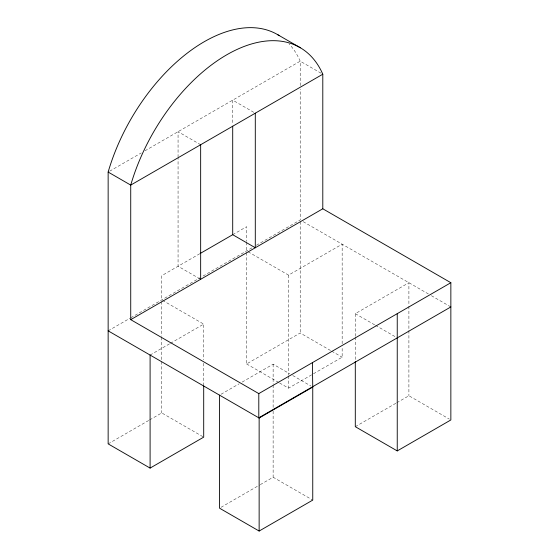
<?xml version="1.0" encoding="UTF-8"?>
<svg xmlns="http://www.w3.org/2000/svg" width="559" height="559" viewBox="0 0 559 559"><rect width="100%" height="100%" fill="white"/><g stroke="black" fill="none" stroke-linecap="round" stroke-linejoin="round"><path stroke-width="0.42" stroke-dasharray="2.79 2.1" d="M109.648 171.194L141.224 152.963M144.984 150.79L300.204 61.176L322.04 73.781M199.773 253.723L161.754 275.671L161.754 299.897M232.705 234.703L246.603 226.688L246.603 241.39M108.146 330.844L130.037 318.204M130.799 317.764L200.045 277.781M203.05 276.048L251.885 247.854M256.413 245.24L300.204 219.96L300.204 89.091M150.098 355.063L169.726 343.729M170.481 343.296L203.7 324.115L203.7 359.765M248.098 251.774L288.549 275.126L342.157 244.178L342.157 344.169M108.146 443.874L148.918 420.333M149.672 419.9L161.754 412.926L203.7 437.145M246.603 252.647L246.603 363.937L300.204 332.989L330.921 350.724M355.3 336.266L355.3 313.662L408.902 282.714L408.902 305.319M221.029 394.27L239.147 383.809M242.173 382.07L273.127 364.195L289.744 373.789M279.563 382.971L288.549 388.156L342.157 357.208L342.157 347.642M355.3 426.692L396.065 403.158M396.82 402.718L408.902 395.744L449.359 419.103M221.029 507.306L259.537 485.072M260.291 484.639L273.127 477.225L312.747 500.102M253.786 112.317L232.705 100.145L232.705 124.454M200.653 144.732L178.062 131.693L178.062 156.869M303.202 221.685L428.383 293.957M431.38 295.69L450.854 306.933M355.3 313.662L374.775 324.905M375.522 325.338L395.751 337.021M331.669 351.157L342.157 357.208M199.898 278.857L178.062 266.252L178.062 157.736M162.501 300.33L203.7 324.115M292.762 375.529L310.888 385.996M246.603 363.937L278.815 382.538M408.902 306.192L408.902 329.663M408.902 330.537L408.902 395.744M355.3 337.14L355.3 360.611M300.204 85.604L300.204 61.176A146.423 84.535 -60 0 0 289.003 43.784M300.204 221.699L300.204 332.989M288.549 275.126L288.549 375.117M288.549 375.983L288.549 388.156M273.127 364.195L273.127 384.194M273.127 385.06L273.127 407.672M273.127 411.144L273.127 477.225M246.603 242.257L246.603 250.907M203.7 363.238L203.7 384.976M161.754 301.629L161.754 336.413M161.754 337.28L161.754 360.758M161.754 361.624L161.754 412.926"/><path stroke-width="0.84" d="M322.795 74.214A146.423 84.535 -60 0 0 226.758 54.796A146.423 84.535 -60 0 0 130.729 185.099L130.729 319.664L322.795 208.78L322.795 74.214L130.729 185.099L108.146 172.06A146.423 84.535 -60 0 1 279.269 35.65M200.52 253.29L232.705 234.703L255.295 247.749L255.295 113.184M130.729 319.664L258.796 393.599L450.854 282.714L450.854 419.963L397.246 450.917L355.3 426.692L355.3 361.484M108.146 172.06L108.146 443.874L150.098 468.093L203.7 437.145L203.7 385.85M450.854 306.933L258.796 417.818L258.796 393.599M108.146 330.844L259.138 418.02L312.747 387.073L312.747 500.102L259.138 531.05L219.519 508.173L219.519 395.143M277.851 34.777L300.442 47.815M322.795 208.78L450.854 282.714M312.747 387.073L312.397 362.651M397.246 313.662L397.246 450.917M259.138 418.02L259.138 531.05M232.705 126.187L232.705 234.703M200.653 144.732L200.653 279.29M150.098 355.063L150.098 468.093"/></g></svg>
